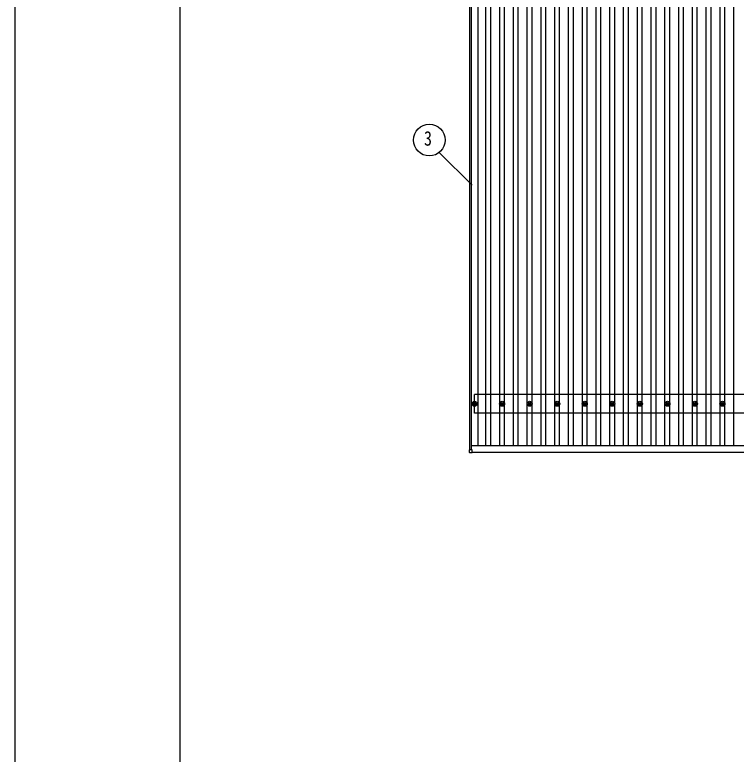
# Model space of a CAD drawing. Units: millimetres, scale not verified. Extents: x -16820 to 16820, y -11880 to 11880.
# Drawn here: x -16820 to -11581, y 983 to 6351 of the extents above; entities that cross this region are included whole.
import ezdxf
from ezdxf.enums import TextEntityAlignment as Align

# ---------------------------------------------------------------- set-up
doc = ezdxf.new("R2010")
doc.units = ezdxf.units.MM
doc.header["$LTSCALE"] = 50
for name, color, linetype in [('0-5_YKK_13', 4, 'Continuous'), ('0-6_YKK_A1', 4, 'Continuous'), ('0-7_YKK_D', 6, 'Continuous'), ('0-8_YKK_ZWAK', 7, 'Continuous')]:
    doc.layers.add(name, color=color, linetype=linetype)
doc.styles.add('ＭＳ ゴシック', font='')
doc.styles.get('ＭＳ ゴシック').set_extended_font_data('MS Gothic')

msp = doc.modelspace()

# ---------------------------------------------------------------- linework, layer by layer
at = {"layer": '0-5_YKK_13'}
for p, q in [((-13490.92, 3528.73), (-13486.5, 3528.73)), ((-13490.92, 3525.23), (-13486.5, 3525.23)), ((-13482.67, 3536.98), (-13482.67, 3532.56)), ((-13482.67, 3521.4), (-13482.67, 3516.98)), ((-13479.17, 3536.98), (-13479.17, 3532.56)), ((-13479.17, 3521.4), (-13479.17, 3516.98)), ((-13475.34, 3528.73), (-13470.92, 3528.73)), ((-13475.34, 3525.23), (-13470.92, 3525.23)), ((-13290.92, 3528.73), (-13286.5, 3528.73)), ((-13290.92, 3525.23), (-13286.5, 3525.23)), ((-13282.67, 3536.98), (-13282.67, 3532.56)), ((-13282.67, 3521.4), (-13282.67, 3516.98)), ((-13279.17, 3536.98), (-13279.17, 3532.56)), ((-13279.17, 3521.4), (-13279.17, 3516.98)), ((-13275.34, 3528.73), (-13270.92, 3528.73)), ((-13275.34, 3525.23), (-13270.92, 3525.23)), ((-13090.92, 3528.73), (-13086.51, 3528.73)), ((-13090.92, 3525.23), (-13086.51, 3525.23)), ((-13082.67, 3536.98), (-13082.67, 3532.56)), ((-13082.67, 3521.4), (-13082.67, 3516.98)), ((-13079.17, 3536.98), (-13079.17, 3532.56)), ((-13079.17, 3521.4), (-13079.17, 3516.98)), ((-13075.34, 3528.73), (-13070.93, 3528.73)), ((-13075.34, 3525.23), (-13070.93, 3525.23)), ((-12890.92, 3528.73), (-12886.51, 3528.73)), ((-12890.92, 3525.23), (-12886.51, 3525.23)), ((-12882.67, 3536.98), (-12882.67, 3532.56)), ((-12882.67, 3521.4), (-12882.67, 3516.98)), ((-12879.17, 3536.98), (-12879.17, 3532.56)), ((-12879.17, 3521.4), (-12879.17, 3516.98)), ((-12875.34, 3528.73), (-12870.93, 3528.73)), ((-12875.34, 3525.23), (-12870.93, 3525.23)), ((-12690.92, 3528.73), (-12686.51, 3528.73)), ((-12690.92, 3525.23), (-12686.51, 3525.23)), ((-12682.67, 3536.98), (-12682.67, 3532.56)), ((-12682.67, 3521.4), (-12682.67, 3516.98)), ((-12679.17, 3536.98), (-12679.17, 3532.56)), ((-12679.17, 3521.4), (-12679.17, 3516.98)), ((-12675.34, 3528.73), (-12670.93, 3528.73)), ((-12675.34, 3525.23), (-12670.93, 3525.23)), ((-12490.92, 3528.73), (-12486.51, 3528.73)), ((-12490.92, 3525.23), (-12486.51, 3525.23)), ((-12482.67, 3536.98), (-12482.67, 3532.56)), ((-12482.67, 3521.4), (-12482.67, 3516.98)), ((-12479.17, 3536.98), (-12479.17, 3532.56)), ((-12479.17, 3521.4), (-12479.17, 3516.98)), ((-12475.34, 3528.73), (-12470.93, 3528.73)), ((-12475.34, 3525.23), (-12470.93, 3525.23)), ((-12290.92, 3528.73), (-12286.51, 3528.73)), ((-12290.92, 3525.23), (-12286.51, 3525.23)), ((-12282.67, 3536.98), (-12282.67, 3532.56)), ((-12282.67, 3521.4), (-12282.67, 3516.98)), ((-12279.17, 3536.98), (-12279.17, 3532.56)), ((-12279.17, 3521.4), (-12279.17, 3516.98)), ((-12275.34, 3528.73), (-12270.93, 3528.73)), ((-12275.34, 3525.23), (-12270.93, 3525.23)), ((-12090.92, 3528.73), (-12086.51, 3528.73)), ((-12090.92, 3525.23), (-12086.51, 3525.23)), ((-12082.67, 3536.98), (-12082.67, 3532.56)), ((-12082.67, 3521.4), (-12082.67, 3516.98)), ((-12079.17, 3536.98), (-12079.17, 3532.56)), ((-12079.17, 3521.4), (-12079.17, 3516.98)), ((-12075.34, 3528.73), (-12070.93, 3528.73)), ((-12075.34, 3525.23), (-12070.93, 3525.23)), ((-11890.92, 3528.73), (-11886.51, 3528.73)), ((-11890.92, 3525.23), (-11886.51, 3525.23)), ((-11882.67, 3536.98), (-11882.67, 3532.56)), ((-11882.67, 3521.4), (-11882.67, 3516.98)), ((-11879.17, 3536.98), (-11879.17, 3532.56)), ((-11879.17, 3521.4), (-11879.17, 3516.98)), ((-11875.34, 3528.73), (-11870.93, 3528.73)), ((-11875.34, 3525.23), (-11870.93, 3525.23)), ((-11690.92, 3528.73), (-11686.51, 3528.73)), ((-11690.92, 3525.23), (-11686.51, 3525.23)), ((-11682.67, 3536.98), (-11682.67, 3532.56)), ((-11682.67, 3521.4), (-11682.67, 3516.98)), ((-11679.17, 3536.98), (-11679.17, 3532.56)), ((-11679.17, 3521.4), (-11679.17, 3516.98)), ((-11675.34, 3528.73), (-11670.93, 3528.73)), ((-11675.34, 3525.23), (-11670.93, 3525.23)), ((-13519.22, 3192.88), (-13519.22, 3174.88)), ((-13500.22, 3193.88), (-13518.22, 3193.88)), ((-13518.22, 3173.88), (-13500.22, 3173.88)), ((-13499.22, 3174.88), (-13499.22, 3192.88))]:
    msp.add_line(p, q, dxfattribs=at)
for centre, radius in [((-13480.92, 3526.98), 18.25), ((-13280.92, 3526.98), 18.25), ((-13080.92, 3526.98), 18.25), ((-12880.92, 3526.98), 18.25), ((-12680.92, 3526.98), 18.25), ((-12480.92, 3526.98), 18.25), ((-12280.92, 3526.98), 18.25), ((-12080.92, 3526.98), 18.25), ((-11880.92, 3526.98), 18.25), ((-11680.92, 3526.98), 18.25), ((-13480.92, 3526.98), 10.15), ((-13480.92, 3526.98), 5.85), ((-13480.92, 3526.98), 5.25), ((-13280.92, 3526.98), 10.15), ((-13280.92, 3526.98), 5.85), ((-13280.92, 3526.98), 5.25), ((-13080.92, 3526.98), 10.15), ((-13080.92, 3526.98), 5.85), ((-13080.92, 3526.98), 5.25), ((-12880.92, 3526.98), 10.15), ((-12880.92, 3526.98), 5.85), ((-12880.92, 3526.98), 5.25), ((-12680.92, 3526.98), 10.15), ((-12680.92, 3526.98), 5.85), ((-12680.92, 3526.98), 5.25), ((-12480.92, 3526.98), 10.15), ((-12480.92, 3526.98), 5.85), ((-12480.92, 3526.98), 5.25), ((-12280.92, 3526.98), 10.15), ((-12280.92, 3526.98), 5.85), ((-12280.92, 3526.98), 5.25), ((-12080.92, 3526.98), 10.15), ((-12080.92, 3526.98), 5.85), ((-12080.92, 3526.98), 5.25), ((-11880.92, 3526.98), 10.15), ((-11880.92, 3526.98), 5.85), ((-11880.92, 3526.98), 5.25), ((-11680.92, 3526.98), 10.15), ((-11680.92, 3526.98), 5.85), ((-11680.92, 3526.98), 5.25)]:
    msp.add_circle(centre, radius, dxfattribs=at)
for centre, start, end in [((-13518.22, 3192.88), 90, 180), ((-13518.22, 3174.88), 180, 270), ((-13500.22, 3192.88), 0, 90), ((-13500.22, 3174.88), 270, 0)]:
    msp.add_arc(centre, 1, start, end, dxfattribs=at)
at = {"layer": '0-6_YKK_A1'}
for p, q in [((-13455.92, 3225.16), (-13455.92, 9828.56)), ((-13398.42, 3225.16), (-13398.42, 9828.56)), ((-13363.42, 3225.16), (-13363.42, 9828.56)), ((-13198.42, 3225.16), (-13198.42, 9828.56)), ((-13163.42, 3225.16), (-13163.42, 9828.56)), ((-12998.42, 3225.16), (-12998.42, 9828.56)), ((-12963.42, 3225.16), (-12963.42, 9828.56)), ((-12798.42, 3225.16), (-12798.42, 9828.56)), ((-12763.42, 3225.16), (-12763.42, 9828.56)), ((-12598.42, 3225.16), (-12598.42, 9828.56)), ((-12563.42, 3225.16), (-12563.42, 9828.56)), ((-12398.42, 3225.16), (-12398.42, 9828.56)), ((-12363.42, 3225.16), (-12363.42, 9828.56)), ((-12198.42, 3225.16), (-12198.42, 9828.56)), ((-12163.42, 3225.16), (-12163.42, 9828.56)), ((-11998.42, 3225.16), (-11998.42, 9828.56)), ((-11963.42, 3225.16), (-11963.42, 9828.56)), ((-11798.42, 3225.16), (-11798.42, 9828.56)), ((-11763.42, 3225.16), (-11763.42, 9828.56)), ((-11598.42, 3225.16), (-11598.42, 9828.56)), ((-13515.92, 3193.88), (-13515.92, 8581.7)), ((-13503.92, 3193.88), (-13503.92, 8566.7)), ((-13298.42, 3532.16), (-13298.42, 6521.8)), ((-13263.42, 3532.16), (-13263.42, 6521.8)), ((-13098.42, 3532.16), (-13098.42, 6521.79)), ((-13063.42, 3532.16), (-13063.42, 6521.81)), ((-12898.42, 3532.16), (-12898.42, 6521.79)), ((-12863.42, 3532.16), (-12863.42, 6521.81)), ((-12698.42, 3532.16), (-12698.42, 6521.79)), ((-12663.42, 3532.16), (-12663.42, 6521.81)), ((-12498.42, 3532.16), (-12498.42, 6521.79)), ((-12463.42, 3532.16), (-12463.42, 6521.81)), ((-12298.42, 3532.16), (-12298.42, 6521.79)), ((-12263.42, 3532.16), (-12263.42, 6521.81)), ((-12098.42, 3532.16), (-12098.42, 6521.79)), ((-12063.42, 3532.16), (-12063.42, 6521.81)), ((-11898.42, 3532.16), (-11898.42, 6521.79)), ((-11863.42, 3532.16), (-11863.42, 6521.81)), ((-11698.42, 3532.16), (-11698.42, 6521.79)), ((-11663.42, 3532.16), (-11663.42, 6521.81)), ((-8080.92, 3593.98), (-13480.92, 3593.98)), ((-13480.92, 3459.98), (-13480.92, 3593.98)), ((-13298.42, 3225.16), (-13298.42, 3521.8)), ((-13263.42, 3225.16), (-13263.42, 3521.8)), ((-13098.42, 3225.16), (-13098.42, 3521.8)), ((-13063.42, 3225.16), (-13063.42, 3521.8)), ((-12898.42, 3225.16), (-12898.42, 3521.8)), ((-12863.42, 3225.16), (-12863.42, 3521.8)), ((-12698.42, 3225.16), (-12698.42, 3521.8)), ((-12663.42, 3225.16), (-12663.42, 3521.8)), ((-12498.42, 3225.16), (-12498.42, 3521.8)), ((-12463.42, 3225.16), (-12463.42, 3521.8)), ((-12298.42, 3225.16), (-12298.42, 3521.8)), ((-12263.42, 3225.16), (-12263.42, 3521.8)), ((-12098.42, 3225.16), (-12098.42, 3521.8)), ((-12063.42, 3225.16), (-12063.42, 3521.8)), ((-11898.42, 3225.16), (-11898.42, 3521.8)), ((-11863.42, 3225.16), (-11863.42, 3521.8)), ((-11698.42, 3225.16), (-11698.42, 3521.8)), ((-11663.42, 3225.16), (-11663.42, 3521.8)), ((-8080.92, 3459.98), (-13480.92, 3459.98)), ((-13503.92, 3225.16), (-8057.92, 3225.16)), ((-13499.22, 3177.18), (-8062.62, 3177.18))]:
    msp.add_line(p, q, dxfattribs=at)
at = {"layer": '0-7_YKK_D'}
msp.add_line((-13737.63, 5351.38), (-13499.57, 5113.32), dxfattribs=at)
msp.add_circle((-13809.59, 5441.34), 115.2, dxfattribs=at)
at = {"layer": '0-8_YKK_ZWAK'}
msp.add_line((-15619.92, -10100), (-15619.92, 11100), dxfattribs=at)
msp.add_lwpolyline([(-16820, -11880), (16820, -11880), (16820, 11880), (-16820, 11880)], close=True, dxfattribs=at)

# ---------------------------------------------------------------- texts
at = {"layer": '0-7_YKK_D', "style": 'ＭＳ ゴシック', "width": 0.8}
msp.add_text('3', height=105.6, dxfattribs=at).set_placement((-13847.99, 5369.34), align=Align.BOTTOM_LEFT)

doc.saveas('drawing.dxf')
